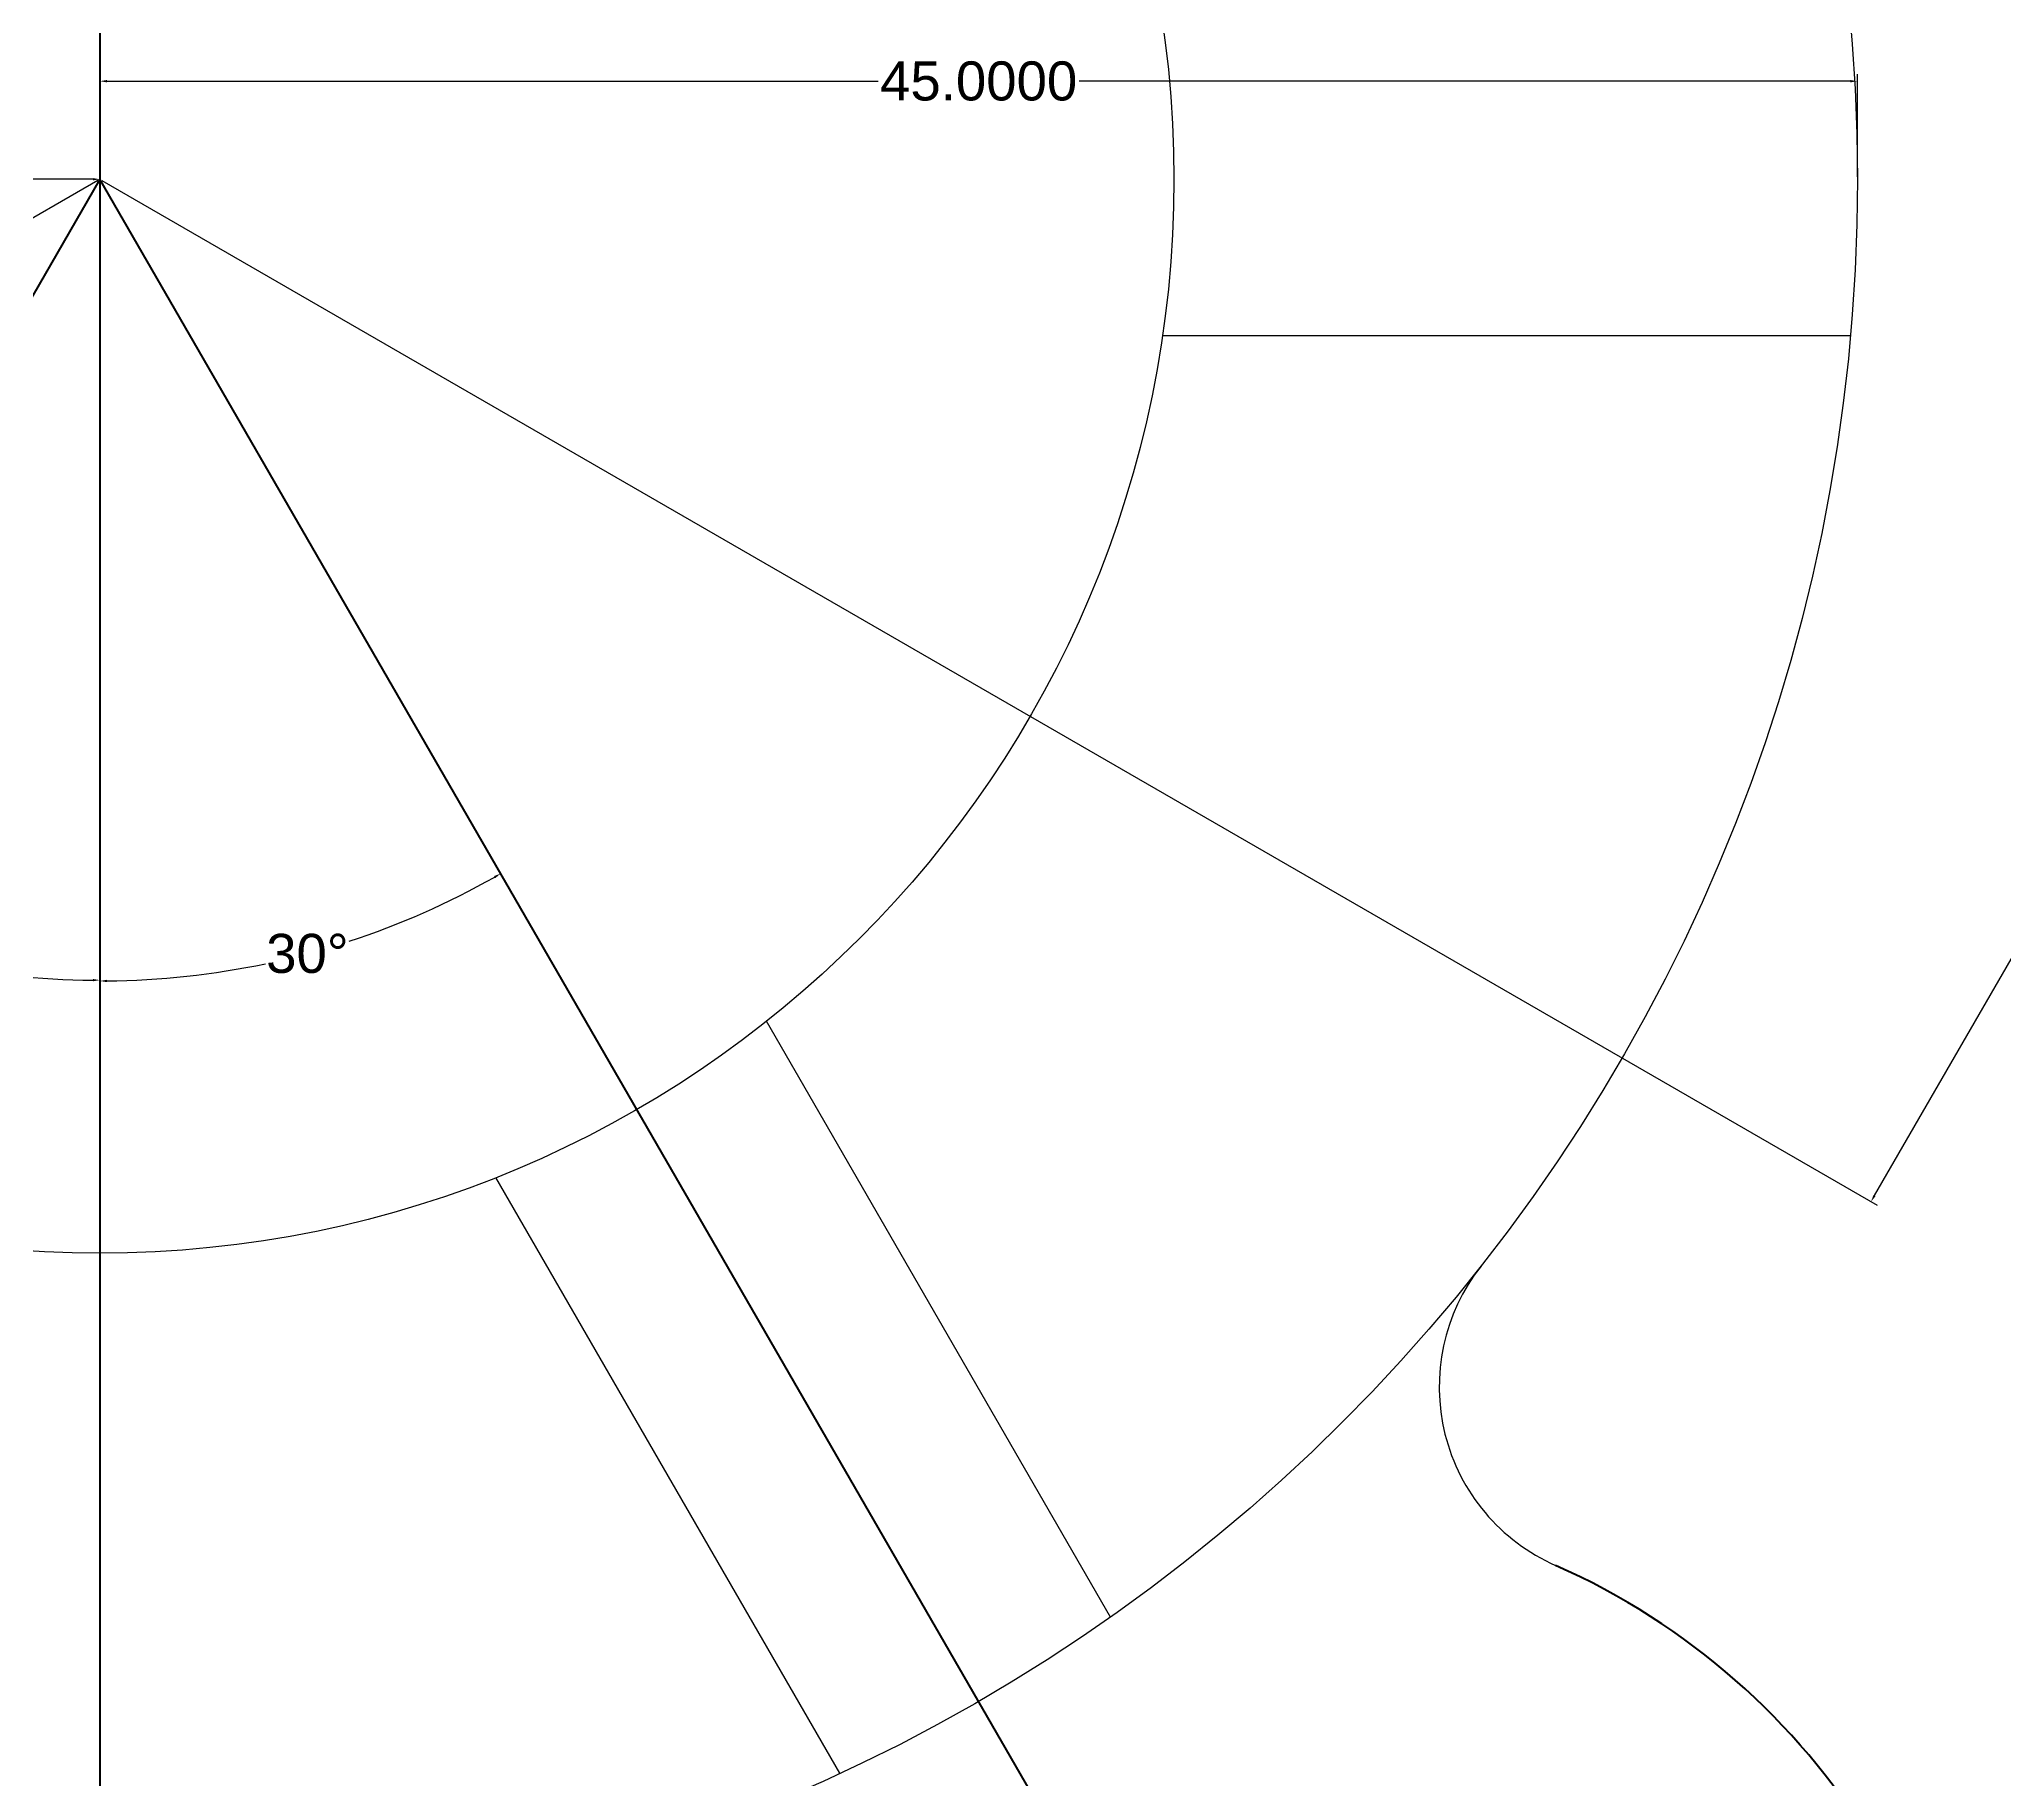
# Model space of a CAD drawing. Header units: inches. Extents: x 340 to 494, y 123 to 290.
# Drawn here: x 416.8 to 467.1, y 179 to 223.6 of the extents above; entities that cross this region are included whole.
import ezdxf

# ---------------------------------------------------------------- set-up
doc = ezdxf.new("R2010")
doc.units = ezdxf.units.IN
doc.header["$MEASUREMENT"] = 0
for name, color, linetype in [('inner circle', 7, 'Continuous'), ('outter circle', 7, 'Continuous'), ('the hard', 7, 'Continuous')]:
    doc.layers.add(name, color=color, linetype=linetype)
doc.layers.add('measurements', color=250, linetype='Continuous', lineweight=60, transparency=0.2)
doc.layers.add('mesurments lines', color=80, linetype='Continuous', transparency=0.5)
doc.styles.get("Standard").update_dxf_attribs({"font": 'arial.ttf', "height": 1})
doc.dimstyles.new('Annotative', dxfattribs={"dimscale": 0, "dimtxt": 0.18, "dimasz": 0.18, "dimexe": 0.18, "dimexo": 0.0625, "dimgap": 0.09, "dimtad": 0, "dimtih": 1, "dimtoh": 1, "dimdec": 4, "dimzin": 0, "dimdsep": 46, "dimtxsty": 'Standard', "dimcen": 0.09, "dimadec": 0, "dimazin": 0, "dimtfac": 1, "dimtdec": 4, "dimtofl": 0, "dimtmove": 0, "dimatfit": 3, "dimfxl": 1, "dimtolj": 1, "dimtzin": 0, "dimarcsym": 0})

# ---------------------------------------------------------------- blocks, each defined once
blk = doc.blocks.new('*D1')
at = {"layer": 'Defpoints', "color": 0, "linetype": 'Continuous', "lineweight": 100, "transparency": 16777216}
for p in [(448.346, 271.983), (418.346, 220.021), (463.693, 193.84)]:
    blk.add_point(p, dxfattribs=at)
at = {"layer": 'measurements', "color": 0, "linetype": 'Continuous', "lineweight": -2, "transparency": 16777216}
for p, q in [((448.4, 271.952), (493.849, 245.712)), ((493.603, 245.646), (479.04, 220.422)), ((418.4, 219.99), (463.849, 193.75)), ((463.783, 193.996), (478.346, 219.22))]:
    blk.add_line(p, q, dxfattribs=at)
at = {"layer": 'measurements', "color": 0, "linetype": 'Continuous', "lineweight": 100, "transparency": 16777216}
for points in [[(493.577, 245.661), (493.629, 245.631), (493.693, 245.802)], [(463.757, 194.011), (463.809, 193.981), (463.693, 193.84)]]:
    blk.add_solid(points, dxfattribs=at)
at = {"layer": 'measurements', "color": 0, "linetype": 'Continuous', "lineweight": 100, "transparency": 16777216, "insert": (478.693, 219.821), "char_height": 1, "attachment_point": 5}
blk.add_mtext('\\A1;60.0000', dxfattribs=at)
blk = doc.blocks.new('*D5')
at = {"layer": 'Defpoints', "color": 0, "linetype": 'Continuous', "lineweight": 100, "transparency": 16777216}
for p in [(418.346, 265.021), (418.346, 220.021), (421.911, 199.804), (418.346, 175.021), (448.346, 168.06)]:
    blk.add_point(p, dxfattribs=at)
at = {"layer": 'measurements', "color": 0, "linetype": 'Continuous', "lineweight": -2, "transparency": 16777216}
for start, end in [(288.1175, 299.4976), (270.5024, 281.9273)]:
    blk.add_arc((418.346, 220.021), 20.529, start, end, dxfattribs=at)
at = {"layer": 'measurements', "color": 0, "linetype": 'Continuous', "lineweight": 100, "transparency": 16777216}
for points in [[(428.439, 202.179), (428.469, 202.127), (428.61, 202.243)], [(418.526, 199.463), (418.526, 199.523), (418.346, 199.492)]]:
    blk.add_solid(points, dxfattribs=at)
at = {"layer": 'measurements', "color": 0, "linetype": 'Continuous', "lineweight": 100, "transparency": 16777216, "insert": (423.659, 200.192), "char_height": 1, "attachment_point": 5}
blk.add_mtext('\\A1;30°', dxfattribs=at)
blk = doc.blocks.new('*D6')
at = {"layer": 'Defpoints', "color": 0, "linetype": 'Continuous', "lineweight": 100, "transparency": 16777216}
for p in [(418.346, 265.021), (418.346, 220.021), (411.331, 200.75), (418.346, 175.021), (388.346, 168.06)]:
    blk.add_point(p, dxfattribs=at)
at = {"layer": 'measurements', "color": 0, "linetype": 'Continuous', "lineweight": -2, "transparency": 16777216}
for start, end in [(240.5029, 251.8793), (258.0757, 269.4971)]:
    blk.add_arc((418.346, 220.021), 20.509, start, end, dxfattribs=at)
at = {"layer": 'measurements', "color": 0, "linetype": 'Continuous', "lineweight": 100, "transparency": 16777216}
for points in [[(408.233, 202.145), (408.263, 202.197), (408.091, 202.26)], [(418.166, 199.544), (418.166, 199.484), (418.346, 199.513)]]:
    blk.add_solid(points, dxfattribs=at)
at = {"layer": 'measurements', "color": 0, "linetype": 'Continuous', "lineweight": 100, "transparency": 16777216, "insert": (413.038, 200.212), "char_height": 1, "attachment_point": 5}
blk.add_mtext('\\A1;30°', dxfattribs=at)
blk = doc.blocks.new('*D7')
at = {"layer": 'Defpoints', "color": 0, "linetype": 'Continuous', "lineweight": 100, "transparency": 16777216}
for p in [(418.346, 220.021), (448.346, 168.06), (369.897, 122.768)]:
    blk.add_point(p, dxfattribs=at)
at = {"layer": 'measurements', "color": 0, "linetype": 'Continuous', "lineweight": -2, "transparency": 16777216}
for p, q in [((418.292, 219.99), (339.741, 174.639)), ((339.987, 174.573), (354.55, 149.349)), ((448.292, 168.029), (369.741, 122.678)), ((369.807, 122.923), (355.244, 148.148))]:
    blk.add_line(p, q, dxfattribs=at)
at = {"layer": 'measurements', "color": 0, "linetype": 'Continuous', "lineweight": 100, "transparency": 16777216}
for points in [[(340.013, 174.588), (339.961, 174.558), (339.897, 174.729)], [(369.833, 122.938), (369.781, 122.908), (369.897, 122.768)]]:
    blk.add_solid(points, dxfattribs=at)
at = {"layer": 'measurements', "color": 0, "linetype": 'Continuous', "lineweight": 100, "transparency": 16777216, "insert": (354.897, 148.748), "char_height": 1, "attachment_point": 5}
blk.add_mtext('\\A1;60.0000', dxfattribs=at)
blk = doc.blocks.new('*D8')
at = {"layer": 'Defpoints', "color": 0, "linetype": 'Continuous', "lineweight": 100, "transparency": 16777216}
for p in [(390.846, 220.021), (390.846, 220.021), (418.346, 220.021)]:
    blk.add_point(p, dxfattribs=at)
at = {"layer": 'measurements', "color": 0, "linetype": 'Continuous', "lineweight": -2, "transparency": 16777216}
for p, q in [((390.846, 220.084), (390.846, 220.201)), ((391.026, 220.021), (402.035, 220.021)), ((418.166, 220.021), (407.157, 220.021)), ((418.346, 220.084), (418.346, 220.201))]:
    blk.add_line(p, q, dxfattribs=at)
at = {"layer": 'measurements', "color": 0, "linetype": 'Continuous', "lineweight": 100, "transparency": 16777216}
for points in [[(391.026, 220.051), (391.026, 219.991), (390.846, 220.021)], [(418.166, 220.051), (418.166, 219.991), (418.346, 220.021)]]:
    blk.add_solid(points, dxfattribs=at)
at = {"layer": 'measurements', "color": 0, "linetype": 'Continuous', "lineweight": 100, "transparency": 16777216, "insert": (404.596, 220.021), "char_height": 1, "attachment_point": 5}
blk.add_mtext('\\A1;27.5000', dxfattribs=at)
blk = doc.blocks.new('*D9')
at = {"layer": 'Defpoints', "color": 0, "linetype": 'Continuous', "lineweight": 100, "transparency": 16777216}
for p in [(418.346, 222.532), (418.346, 220.021), (463.346, 220.021)]:
    blk.add_point(p, dxfattribs=at)
at = {"layer": 'measurements', "color": 0, "linetype": 'Continuous', "lineweight": -2, "transparency": 16777216}
for p, q in [((418.346, 220.084), (418.346, 222.712)), ((418.526, 222.532), (438.273, 222.532)), ((463.166, 222.532), (443.418, 222.532)), ((463.346, 220.084), (463.346, 222.712))]:
    blk.add_line(p, q, dxfattribs=at)
at = {"layer": 'measurements', "color": 0, "linetype": 'Continuous', "lineweight": 100, "transparency": 16777216}
for points in [[(418.526, 222.562), (418.526, 222.502), (418.346, 222.532)], [(463.166, 222.562), (463.166, 222.502), (463.346, 222.532)]]:
    blk.add_solid(points, dxfattribs=at)
at = {"layer": 'measurements', "color": 0, "linetype": 'Continuous', "lineweight": 100, "transparency": 16777216, "insert": (440.846, 222.532), "char_height": 1, "attachment_point": 5}
blk.add_mtext('\\A1;45.0000', dxfattribs=at)

msp = doc.modelspace()

# ---------------------------------------------------------------- linework, layer by layer
at = {"layer": 'inner circle'}
msp.add_circle((418.34576, 220.02144), 27.5, dxfattribs=at)
at = {"layer": 'mesurments lines', "linetype": 'Continuous', "lineweight": 100}
for p, q in [((418.34576, 265.02144), (418.34576, 175.02144)), ((418.34576, 220.02144), (388.34576, 168.05992)), ((448.34576, 168.05992), (418.34576, 220.02144))]:
    msp.add_line(p, q, dxfattribs=at)
at = {"layer": 'outter circle'}
for p, q in [((445.5533, 216.02144), (463.16763, 216.02144)), ((444.2208, 183.20456), (435.41363, 198.45902)), ((437.29259, 179.20456), (428.48543, 194.45902))]:
    msp.add_line(p, q, dxfattribs=at)
msp.add_circle((418.34576, 220.02144), 45, dxfattribs=at)
at = {"layer": 'the hard', "linetype": 'Continuous'}
msp.add_arc((457.63742, 189.09952), 5, 141.797813, 246.172436, dxfattribs=at)
at = {"layer": 'the hard', "linetype": 'Continuous', "lineweight": 100}
msp.add_arc((448.34576, 168.05992), 18, 219.128777, 66.172436, dxfattribs=at)

# ---------------------------------------------------------------- dimensions: what is measured, and where the dimension line sits
at = {"layer": 'measurements', "linetype": 'Continuous', "lineweight": 100}
for p1, p2, distance, picture, middle in [((448.34576, 271.98296), (418.34576, 220.02144), 52.36234, '*D1', (478.69288, 219.82103)), ((418.34576, 220.02144), (448.34576, 168.05992), -90.58464, '*D7', (354.89716, 148.74836))]:
    dim = msp.add_aligned_dim(p1=p1, p2=p2, distance=distance, dimstyle='Annotative', dxfattribs=at)
    dim.commit()
    dim.dimension.update_dxf_attribs({"geometry": picture, "text_midpoint": middle})
for base, line1, line2, picture, middle in [((411.33141, 200.74968), ((418.34576, 220.02144), (388.34576, 168.05992)), ((418.34576, 265.02144), (418.34576, 175.02144)), '*D6', (413.03775, 200.21168)), ((421.91059, 199.80426), ((418.34576, 265.02144), (418.34576, 175.02144)), ((448.34576, 168.05992), (418.34576, 220.02144)), '*D5', (423.65907, 200.19189))]:
    dim = msp.add_angular_dim_2l(base=base, line1=line1, line2=line2, dimstyle='Annotative', override={"dimscale": 0}, dxfattribs=at)
    dim.commit()
    dim.dimension.update_dxf_attribs({"geometry": picture, "text_midpoint": middle})
for base, p1, p2, picture, middle in [((418.34576, 222.53236), (463.34576, 220.02144), (418.34576, 220.02144), '*D9', (440.84576, 222.53236)), ((390.84576, 220.02144), (418.34576, 220.02144), (390.84576, 220.02144), '*D8', (404.59576, 220.02144))]:
    dim = msp.add_linear_dim(base=base, p1=p1, p2=p2, dimstyle='Annotative', dxfattribs=at)
    dim.commit()
    dim.dimension.update_dxf_attribs({"geometry": picture, "text_midpoint": middle})

doc.saveas('drawing.dxf')
